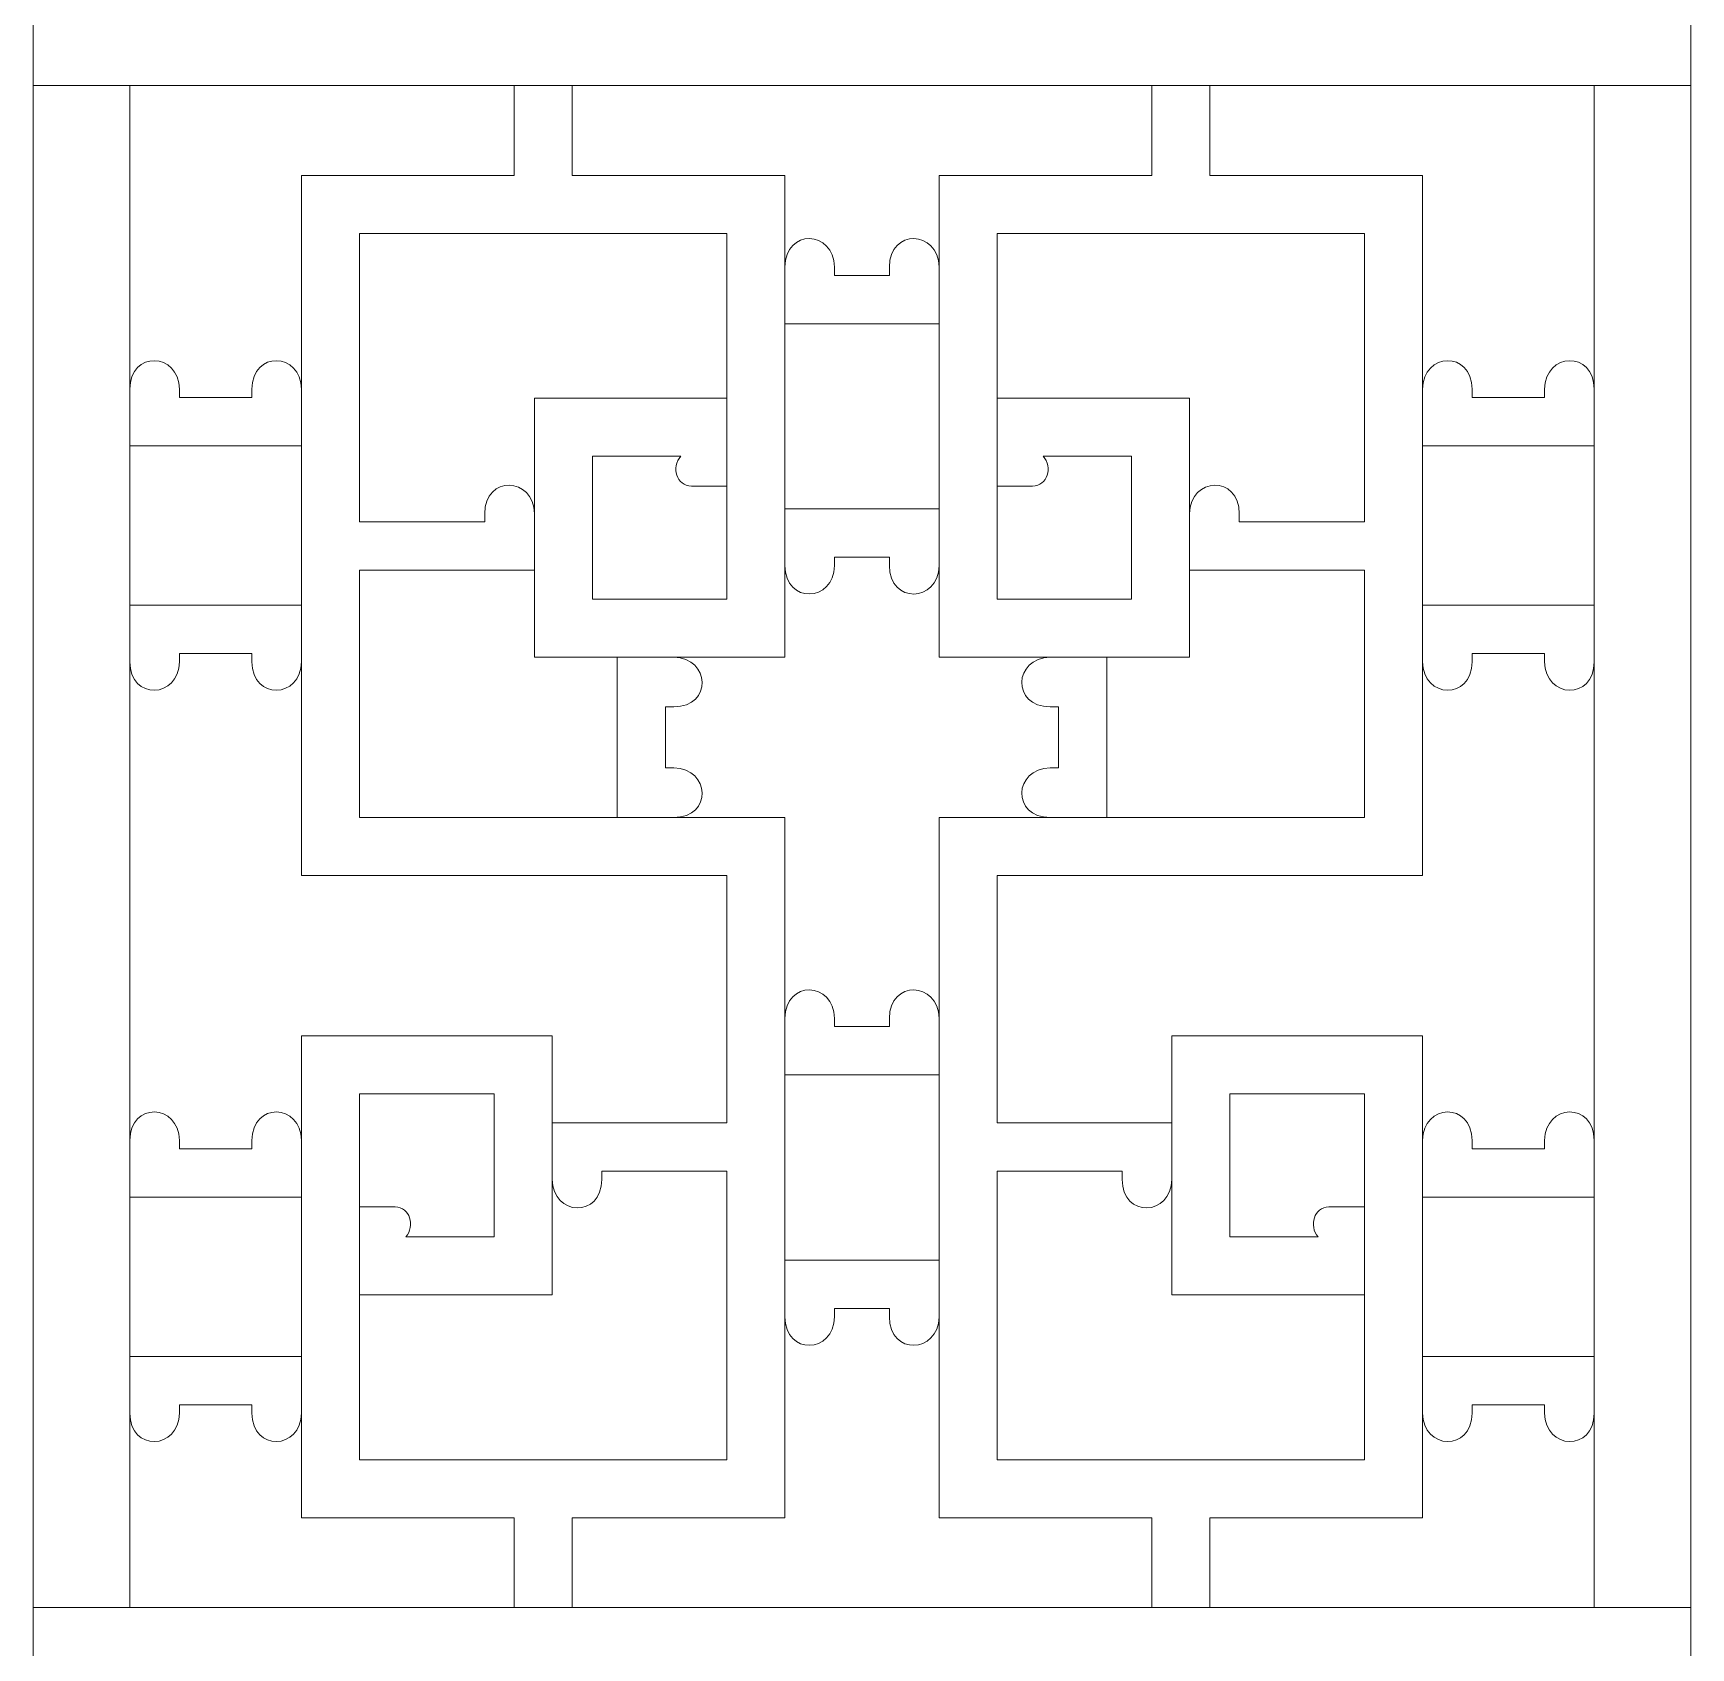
# Model space of a CAD drawing. Header units: centimetres. Extents: x 20.8 to 27.4, y -9.5 to 9.5.
# Drawn here: x 24.612 to 27.368, y -6.715 to -4.03 of the extents above; entities that cross this region are included whole.
import ezdxf

# ---------------------------------------------------------------- set-up
doc = ezdxf.new("R2010")
doc.units = ezdxf.units.CM
doc.header["$MEASUREMENT"] = 0
doc.layers.add('layer 1', color=7, linetype='Continuous')

msp = doc.modelspace()

# ---------------------------------------------------------------- linework, layer by layer
at = {"layer": 'layer 1', "color": 250, "lineweight": 9}
for points in [[(24.61222, -1.26532), (24.61222, -1.26532), (27.36783, -1.26532), (27.36783, -1.26532), (27.36783, -1.26532), (27.36783, -1.26532), (27.36783, -4.11733), (27.36783, -4.11733), (27.36783, -4.11733), (27.36783, -4.11733), (24.61222, -4.11733), (24.61222, -4.11733), (24.61222, -4.11733), (24.61222, -4.11733), (24.61222, -1.26532), (24.61222, -1.26532)], [(24.61222, -3.95665), (24.61222, -3.95665), (27.36783, -3.95665), (27.36783, -3.95665), (27.36783, -3.95665), (27.36783, -3.95665), (27.36783, -6.80866), (27.36783, -6.80866), (27.36783, -6.80866), (27.36783, -6.80866), (24.61222, -6.80866), (24.61222, -6.80866), (24.61222, -6.80866), (24.61222, -6.80866), (24.61222, -3.95665), (24.61222, -3.95665)], [(24.61222, -6.64799), (24.61222, -6.64799), (27.36783, -6.64799), (27.36783, -6.64799), (27.36783, -6.64799), (27.36783, -6.64799), (27.36783, -9.5), (27.36783, -9.5), (27.36783, -9.5), (27.36783, -9.5), (24.61222, -9.5), (24.61222, -9.5), (24.61222, -9.5), (24.61222, -9.5), (24.61222, -6.64799), (24.61222, -6.64799)]]:
    msp.add_open_spline(points, degree=3, knots=[0, 0, 0, 0, 0.2, 0.2, 0.2, 0.2, 0.4, 0.4, 0.4, 0.4, 0.6, 0.6, 0.6, 0.6, 1, 1, 1, 1], dxfattribs=at)
at = {"layer": 'layer 1', "color": 7, "lineweight": 9}
for points, knots in [([(24.77289, -4.62224), (24.77328, -4.55743), (24.85418, -4.56071), (24.85547, -4.62229), (24.85547, -4.62229), (24.85547, -4.63437), (24.85547, -4.63368), (24.85547, -4.63596), (24.85547, -4.63596), (24.85547, -4.63596), (24.97591, -4.63596), (24.97591, -4.63596), (24.97591, -4.63596), (24.97591, -4.62022), (24.97591, -4.63803), (24.97591, -4.62229), (24.97591, -4.62229), (24.97627, -4.55743), (25.05721, -4.56071), (25.0585, -4.62229), (25.0585, -4.62229), (25.0585, -4.62229), (25.0585, -4.26681), (25.0585, -4.26681), (25.0585, -4.26681), (25.0585, -4.26681), (25.412, -4.26681), (25.412, -4.26681), (25.412, -4.26681), (25.412, -4.26681), (25.412, -4.11733), (25.412, -4.11733), (25.412, -4.11733), (25.412, -4.11733), (24.77289, -4.11733), (24.77289, -4.11733), (24.77289, -4.11733), (24.77289, -4.11733), (24.77289, -4.62224), (24.77289, -4.62224)], [0, 0, 0, 0, 0.0909091, 0.0909091, 0.0909091, 0.0909091, 0.1818182, 0.1818182, 0.1818182, 0.1818182, 0.2727273, 0.2727273, 0.2727273, 0.2727273, 0.3636364, 0.3636364, 0.3636364, 0.3636364, 0.4545455, 0.4545455, 0.4545455, 0.4545455, 0.5454545, 0.5454545, 0.5454545, 0.5454545, 0.6363636, 0.6363636, 0.6363636, 0.6363636, 0.7272727, 0.7272727, 0.7272727, 0.7272727, 0.8181818, 0.8181818, 0.8181818, 0.8181818, 1, 1, 1, 1]), ([(25.50838, -4.11733), (25.50838, -4.11733), (25.50838, -4.26681), (25.50838, -4.26681), (25.50838, -4.26681), (25.50838, -4.26681), (25.86189, -4.26681), (25.86189, -4.26681), (25.86189, -4.26681), (25.86189, -4.26681), (25.86189, -4.41927), (25.86189, -4.41927), (25.86189, -4.41927), (25.86228, -4.35448), (25.94317, -4.35773), (25.94447, -4.41932), (25.94447, -4.41932), (25.94447, -4.4314), (25.94447, -4.4307), (25.94447, -4.43301), (25.94447, -4.43301), (25.94447, -4.43301), (26.03558, -4.43301), (26.03558, -4.43301), (26.03558, -4.43301), (26.03558, -4.41724), (26.03558, -4.43506), (26.03558, -4.41932), (26.03558, -4.41932), (26.03592, -4.35458), (26.11658, -4.35773), (26.11815, -4.419), (26.11815, -4.419), (26.11815, -4.419), (26.11815, -4.26681), (26.11815, -4.26681), (26.11815, -4.26681), (26.11815, -4.26681), (26.47164, -4.26681), (26.47164, -4.26681), (26.47164, -4.26681), (26.47164, -4.26681), (26.47164, -4.11733), (26.47164, -4.11733), (26.47164, -4.11733), (26.47164, -4.11733), (25.50838, -4.11733), (25.50838, -4.11733)], [0, 0, 0, 0, 0.0769231, 0.0769231, 0.0769231, 0.0769231, 0.1538462, 0.1538462, 0.1538462, 0.1538462, 0.2307692, 0.2307692, 0.2307692, 0.2307692, 0.3076923, 0.3076923, 0.3076923, 0.3076923, 0.3846154, 0.3846154, 0.3846154, 0.3846154, 0.4615385, 0.4615385, 0.4615385, 0.4615385, 0.5384615, 0.5384615, 0.5384615, 0.5384615, 0.6153846, 0.6153846, 0.6153846, 0.6153846, 0.6923077, 0.6923077, 0.6923077, 0.6923077, 0.7692308, 0.7692308, 0.7692308, 0.7692308, 0.8461538, 0.8461538, 0.8461538, 0.8461538, 1, 1, 1, 1]), ([(26.56803, -4.11733), (26.56803, -4.11733), (26.56803, -4.26681), (26.56803, -4.26681), (26.56803, -4.26681), (26.56803, -4.26681), (26.92155, -4.26681), (26.92155, -4.26681), (26.92155, -4.26681), (26.92155, -4.26681), (26.92155, -4.62229), (26.92155, -4.62229), (26.92155, -4.62229), (26.92281, -4.56071), (27.00377, -4.55743), (27.00411, -4.62229), (27.00411, -4.62229), (27.00411, -4.63803), (27.00411, -4.62022), (27.00411, -4.63596), (27.00411, -4.63596), (27.00411, -4.63596), (27.12456, -4.63596), (27.12456, -4.63596), (27.12456, -4.63596), (27.12456, -4.63368), (27.12456, -4.63437), (27.12456, -4.62229), (27.12456, -4.62229), (27.12585, -4.56071), (27.20675, -4.55743), (27.20713, -4.62224), (27.20713, -4.62224), (27.20713, -4.62224), (27.20713, -4.11733), (27.20713, -4.11733), (27.20713, -4.11733), (27.20713, -4.11733), (26.56803, -4.11733), (26.56803, -4.11733)], [0, 0, 0, 0, 0.0909091, 0.0909091, 0.0909091, 0.0909091, 0.1818182, 0.1818182, 0.1818182, 0.1818182, 0.2727273, 0.2727273, 0.2727273, 0.2727273, 0.3636364, 0.3636364, 0.3636364, 0.3636364, 0.4545455, 0.4545455, 0.4545455, 0.4545455, 0.5454545, 0.5454545, 0.5454545, 0.5454545, 0.6363636, 0.6363636, 0.6363636, 0.6363636, 0.7272727, 0.7272727, 0.7272727, 0.7272727, 0.8181818, 0.8181818, 0.8181818, 0.8181818, 1, 1, 1, 1]), ([(25.44545, -4.82928), (25.44545, -4.82928), (25.44545, -4.63738), (25.44545, -4.63738), (25.44545, -4.63738), (25.44545, -4.63738), (25.76548, -4.63738), (25.76548, -4.63738), (25.76548, -4.63738), (25.76548, -4.63738), (25.76548, -4.36322), (25.76548, -4.36322), (25.76548, -4.36322), (25.76548, -4.36322), (25.15491, -4.36322), (25.15491, -4.36322), (25.15491, -4.36322), (25.15491, -4.36322), (25.15491, -4.84299), (25.15491, -4.84299), (25.15491, -4.84299), (25.15491, -4.84299), (25.36286, -4.84299), (25.36286, -4.84299), (25.36286, -4.84299), (25.36286, -4.82723), (25.36286, -4.84507), (25.36286, -4.8293), (25.36286, -4.8293), (25.36322, -4.76447), (25.44414, -4.76773), (25.44545, -4.82928)], [0, 0, 0, 0, 0.1111111, 0.1111111, 0.1111111, 0.1111111, 0.2222222, 0.2222222, 0.2222222, 0.2222222, 0.3333333, 0.3333333, 0.3333333, 0.3333333, 0.4444444, 0.4444444, 0.4444444, 0.4444444, 0.5555556, 0.5555556, 0.5555556, 0.5555556, 0.6666667, 0.6666667, 0.6666667, 0.6666667, 0.7777778, 0.7777778, 0.7777778, 0.7777778, 1, 1, 1, 1]), ([(26.53459, -4.82928), (26.53459, -4.82928), (26.53459, -4.73378), (26.53459, -4.73378), (26.53459, -4.73378), (26.53459, -4.73378), (26.53459, -4.63738), (26.53459, -4.63738), (26.53459, -4.63738), (26.53459, -4.63738), (26.21456, -4.63738), (26.21456, -4.63738), (26.21456, -4.63738), (26.21456, -4.63738), (26.21456, -4.36322), (26.21456, -4.36322), (26.21456, -4.36322), (26.21456, -4.36322), (26.82513, -4.36322), (26.82513, -4.36322), (26.82513, -4.36322), (26.82513, -4.36322), (26.82513, -4.84299), (26.82513, -4.84299), (26.82513, -4.84299), (26.82513, -4.84299), (26.61716, -4.84299), (26.61716, -4.84299), (26.61716, -4.84299), (26.61716, -4.82723), (26.61716, -4.84507), (26.61716, -4.8293), (26.61716, -4.8293), (26.61683, -4.76447), (26.53589, -4.76773), (26.53459, -4.82928)], [0, 0, 0, 0, 0.1, 0.1, 0.1, 0.1, 0.2, 0.2, 0.2, 0.2, 0.3, 0.3, 0.3, 0.3, 0.4, 0.4, 0.4, 0.4, 0.5, 0.5, 0.5, 0.5, 0.6, 0.6, 0.6, 0.6, 0.7, 0.7, 0.7, 0.7, 0.8, 0.8, 0.8, 0.8, 1, 1, 1, 1]), ([(25.86189, -4.51333), (25.86189, -4.51333), (25.86189, -4.41927), (25.86189, -4.41927), (25.86189, -4.41927), (25.86189, -4.41927), (25.86189, -4.51333), (25.86189, -4.51333)], [0, 0, 0, 0, 0.3333333, 0.3333333, 0.3333333, 0.3333333, 1, 1, 1, 1]), ([(26.11815, -4.51333), (26.11815, -4.51333), (26.11815, -4.419), (26.11815, -4.419), (26.11815, -4.419), (26.11815, -4.419), (26.11815, -4.51333), (26.11815, -4.51333)], [0, 0, 0, 0, 0.3333333, 0.3333333, 0.3333333, 0.3333333, 1, 1, 1, 1]), ([(26.11815, -4.51333), (26.11815, -4.51333), (25.86189, -4.51333), (25.86189, -4.51333), (25.86189, -4.51333), (25.86189, -4.51333), (25.86189, -4.82135), (25.86189, -4.82135), (25.86189, -4.82135), (25.86189, -4.82135), (26.11815, -4.82135), (26.11815, -4.82135), (26.11815, -4.82135), (26.11815, -4.82135), (26.11815, -4.51333), (26.11815, -4.51333)], [0, 0, 0, 0, 0.2, 0.2, 0.2, 0.2, 0.4, 0.4, 0.4, 0.4, 0.6, 0.6, 0.6, 0.6, 1, 1, 1, 1]), ([(24.77289, -4.71631), (24.77289, -4.71631), (24.77289, -4.62224), (24.77289, -4.62224), (24.77289, -4.62224), (24.77289, -4.62224), (24.77289, -4.71631), (24.77289, -4.71631)], [0, 0, 0, 0, 0.3333333, 0.3333333, 0.3333333, 0.3333333, 1, 1, 1, 1]), ([(25.0585, -4.71631), (25.0585, -4.71631), (25.0585, -4.62229), (25.0585, -4.62229), (25.0585, -4.62229), (25.0585, -4.62229), (25.0585, -4.71631), (25.0585, -4.71631)], [0, 0, 0, 0, 0.3333333, 0.3333333, 0.3333333, 0.3333333, 1, 1, 1, 1]), ([(26.92155, -4.71631), (26.92155, -4.71631), (26.92155, -4.62229), (26.92155, -4.62229), (26.92155, -4.62229), (26.92155, -4.62229), (26.92155, -4.71631), (26.92155, -4.71631)], [0, 0, 0, 0, 0.3333333, 0.3333333, 0.3333333, 0.3333333, 1, 1, 1, 1]), ([(27.20713, -4.71631), (27.20713, -4.71631), (27.20713, -4.62224), (27.20713, -4.62224), (27.20713, -4.62224), (27.20713, -4.62224), (27.20713, -4.71631), (27.20713, -4.71631)], [0, 0, 0, 0, 0.3333333, 0.3333333, 0.3333333, 0.3333333, 1, 1, 1, 1]), ([(25.76548, -4.78336), (25.76548, -4.78336), (25.76548, -4.63738), (25.76548, -4.63738), (25.76548, -4.63738), (25.76548, -4.63738), (25.76548, -4.78336), (25.76548, -4.78336)], [0, 0, 0, 0, 0.3333333, 0.3333333, 0.3333333, 0.3333333, 1, 1, 1, 1]), ([(26.21456, -4.78336), (26.21456, -4.78336), (26.21456, -4.63738), (26.21456, -4.63738), (26.21456, -4.63738), (26.21456, -4.63738), (26.21456, -4.78336), (26.21456, -4.78336)], [0, 0, 0, 0, 0.3333333, 0.3333333, 0.3333333, 0.3333333, 1, 1, 1, 1]), ([(24.77289, -4.98137), (24.77289, -4.98137), (25.0585, -4.98137), (25.0585, -4.98137), (25.0585, -4.98137), (25.0585, -4.98137), (25.0585, -4.71631), (25.0585, -4.71631), (25.0585, -4.71631), (25.0585, -4.71631), (24.77289, -4.71631), (24.77289, -4.71631), (24.77289, -4.71631), (24.77289, -4.71631), (24.77289, -4.98137), (24.77289, -4.98137)], [0, 0, 0, 0, 0.2, 0.2, 0.2, 0.2, 0.4, 0.4, 0.4, 0.4, 0.6, 0.6, 0.6, 0.6, 1, 1, 1, 1]), ([(25.68882, -4.73378), (25.67246, -4.75179), (25.68202, -4.78355), (25.70636, -4.78336), (25.70636, -4.78336), (25.72606, -4.78336), (25.74576, -4.78336), (25.76548, -4.78336), (25.76548, -4.78336), (25.76548, -4.78336), (25.76548, -4.97147), (25.76548, -4.97147), (25.76548, -4.97147), (25.76548, -4.97147), (25.54184, -4.97147), (25.54184, -4.97147), (25.54184, -4.97147), (25.54184, -4.97147), (25.54184, -4.73378), (25.54184, -4.73378), (25.54184, -4.73378), (25.54184, -4.73378), (25.68882, -4.73378), (25.68882, -4.73378)], [0, 0, 0, 0, 0.1428571, 0.1428571, 0.1428571, 0.1428571, 0.2857143, 0.2857143, 0.2857143, 0.2857143, 0.4285714, 0.4285714, 0.4285714, 0.4285714, 0.5714286, 0.5714286, 0.5714286, 0.5714286, 0.7142857, 0.7142857, 0.7142857, 0.7142857, 1, 1, 1, 1]), ([(26.2912, -4.73378), (26.30756, -4.75179), (26.29802, -4.78355), (26.27368, -4.78336), (26.27368, -4.78336), (26.25396, -4.78336), (26.23426, -4.78336), (26.21456, -4.78336), (26.21456, -4.78336), (26.21456, -4.78336), (26.21456, -4.97147), (26.21456, -4.97147), (26.21456, -4.97147), (26.21456, -4.97147), (26.43818, -4.97147), (26.43818, -4.97147), (26.43818, -4.97147), (26.43818, -4.97147), (26.43818, -4.73378), (26.43818, -4.73378), (26.43818, -4.73378), (26.43818, -4.73378), (26.2912, -4.73378), (26.2912, -4.73378)], [0, 0, 0, 0, 0.1428571, 0.1428571, 0.1428571, 0.1428571, 0.2857143, 0.2857143, 0.2857143, 0.2857143, 0.4285714, 0.4285714, 0.4285714, 0.4285714, 0.5714286, 0.5714286, 0.5714286, 0.5714286, 0.7142857, 0.7142857, 0.7142857, 0.7142857, 1, 1, 1, 1]), ([(27.20713, -4.71631), (27.20713, -4.71631), (26.92155, -4.71631), (26.92155, -4.71631), (26.92155, -4.71631), (26.92155, -4.71631), (26.92155, -4.98137), (26.92155, -4.98137), (26.92155, -4.98137), (26.92155, -4.98137), (27.20713, -4.98137), (27.20713, -4.98137), (27.20713, -4.98137), (27.20713, -4.98137), (27.20713, -4.71631), (27.20713, -4.71631)], [0, 0, 0, 0, 0.2, 0.2, 0.2, 0.2, 0.4, 0.4, 0.4, 0.4, 0.6, 0.6, 0.6, 0.6, 1, 1, 1, 1]), ([(25.86189, -4.9154), (25.86189, -4.9154), (25.86189, -4.82135), (25.86189, -4.82135), (25.86189, -4.82135), (25.86189, -4.82135), (25.86189, -4.9154), (25.86189, -4.9154)], [0, 0, 0, 0, 0.3333333, 0.3333333, 0.3333333, 0.3333333, 1, 1, 1, 1]), ([(26.11815, -4.91571), (26.11815, -4.91571), (26.11815, -4.82135), (26.11815, -4.82135), (26.11815, -4.82135), (26.11815, -4.82135), (26.11815, -4.91571), (26.11815, -4.91571)], [0, 0, 0, 0, 0.3333333, 0.3333333, 0.3333333, 0.3333333, 1, 1, 1, 1]), ([(25.44545, -4.92335), (25.44545, -4.92335), (25.44545, -4.82928), (25.44545, -4.82928), (25.44545, -4.82928), (25.44545, -4.82928), (25.44545, -4.92335), (25.44545, -4.92335)], [0, 0, 0, 0, 0.3333333, 0.3333333, 0.3333333, 0.3333333, 1, 1, 1, 1]), ([(26.53459, -4.92335), (26.53459, -4.92335), (26.53459, -4.82928), (26.53459, -4.82928), (26.53459, -4.82928), (26.53459, -4.82928), (26.53459, -4.92335), (26.53459, -4.92335)], [0, 0, 0, 0, 0.3333333, 0.3333333, 0.3333333, 0.3333333, 1, 1, 1, 1]), ([(26.30305, -5.33446), (26.23821, -5.33409), (26.24148, -5.25313), (26.30305, -5.25184), (26.30305, -5.25184), (26.31513, -5.25184), (26.31446, -5.25184), (26.31674, -5.25184), (26.31674, -5.25184), (26.31674, -5.25184), (26.31674, -5.15044), (26.31674, -5.15044), (26.31674, -5.15044), (26.30098, -5.15044), (26.31882, -5.15044), (26.30305, -5.15044), (26.30305, -5.15044), (26.23821, -5.1501), (26.24148, -5.06916), (26.30305, -5.06787), (26.30305, -5.06787), (26.30305, -5.06787), (26.11815, -5.06787), (26.11815, -5.06787), (26.11815, -5.06787), (26.11815, -5.06787), (26.11815, -4.91571), (26.11815, -4.91571), (26.11815, -4.91571), (26.11658, -4.97697), (26.03592, -4.98009), (26.03558, -4.91537), (26.03558, -4.91537), (26.03558, -4.89962), (26.03558, -4.91744), (26.03558, -4.90169), (26.03558, -4.90169), (26.03558, -4.90169), (25.94447, -4.90169), (25.94447, -4.90169), (25.94447, -4.90169), (25.94447, -4.90398), (25.94447, -4.90329), (25.94447, -4.91537), (25.94447, -4.91537), (25.94317, -4.97694), (25.86228, -4.98021), (25.86189, -4.9154), (25.86189, -4.9154), (25.86189, -4.9154), (25.86189, -5.06787), (25.86189, -5.06787), (25.86189, -5.06787), (25.86189, -5.06787), (25.67697, -5.06787), (25.67697, -5.06787), (25.67697, -5.06787), (25.73854, -5.06916), (25.74181, -5.1501), (25.67697, -5.15044), (25.67697, -5.15044), (25.66121, -5.15044), (25.67904, -5.15044), (25.66328, -5.15044), (25.66328, -5.15044), (25.66328, -5.15044), (25.66328, -5.25184), (25.66328, -5.25184), (25.66328, -5.25184), (25.66556, -5.25184), (25.66489, -5.25184), (25.67697, -5.25184), (25.67697, -5.25184), (25.73854, -5.25313), (25.74181, -5.33409), (25.67697, -5.33446), (25.67697, -5.33446), (25.67697, -5.33446), (25.76548, -5.33446), (25.76548, -5.33446), (25.76548, -5.33446), (25.76548, -5.33446), (25.86189, -5.33446), (25.86189, -5.33446), (25.86189, -5.33446), (25.86189, -5.33446), (25.86189, -5.66841), (25.86189, -5.66841), (25.86189, -5.66841), (25.86228, -5.6036), (25.94317, -5.60688), (25.94447, -5.66846), (25.94447, -5.66846), (25.94447, -5.68052), (25.94447, -5.67984), (25.94447, -5.68213), (25.94447, -5.68213), (25.94447, -5.68213), (26.03558, -5.68213), (26.03558, -5.68213), (26.03558, -5.68213), (26.03558, -5.66639), (26.03558, -5.6842), (26.03558, -5.66846), (26.03558, -5.66846), (26.03592, -5.60373), (26.11656, -5.60686), (26.11815, -5.6681), (26.11815, -5.6681), (26.11815, -5.6681), (26.11815, -5.33446), (26.11815, -5.33446), (26.11815, -5.33446), (26.17977, -5.33446), (26.24143, -5.33446), (26.30305, -5.33446)], [0, 0, 0, 0, 0.0333333, 0.0333333, 0.0333333, 0.0333333, 0.0666667, 0.0666667, 0.0666667, 0.0666667, 0.1, 0.1, 0.1, 0.1, 0.1333333, 0.1333333, 0.1333333, 0.1333333, 0.1666667, 0.1666667, 0.1666667, 0.1666667, 0.2, 0.2, 0.2, 0.2, 0.2333333, 0.2333333, 0.2333333, 0.2333333, 0.2666667, 0.2666667, 0.2666667, 0.2666667, 0.3, 0.3, 0.3, 0.3, 0.3333333, 0.3333333, 0.3333333, 0.3333333, 0.3666667, 0.3666667, 0.3666667, 0.3666667, 0.4, 0.4, 0.4, 0.4, 0.4333333, 0.4333333, 0.4333333, 0.4333333, 0.4666667, 0.4666667, 0.4666667, 0.4666667, 0.5, 0.5, 0.5, 0.5, 0.5333333, 0.5333333, 0.5333333, 0.5333333, 0.5666667, 0.5666667, 0.5666667, 0.5666667, 0.6, 0.6, 0.6, 0.6, 0.6333333, 0.6333333, 0.6333333, 0.6333333, 0.6666667, 0.6666667, 0.6666667, 0.6666667, 0.7, 0.7, 0.7, 0.7, 0.7333333, 0.7333333, 0.7333333, 0.7333333, 0.7666667, 0.7666667, 0.7666667, 0.7666667, 0.8, 0.8, 0.8, 0.8, 0.8333333, 0.8333333, 0.8333333, 0.8333333, 0.8666667, 0.8666667, 0.8666667, 0.8666667, 0.9, 0.9, 0.9, 0.9, 0.9333333, 0.9333333, 0.9333333, 0.9333333, 1, 1, 1, 1]), ([(25.58295, -5.33446), (25.58295, -5.33446), (25.58295, -5.06787), (25.58295, -5.06787), (25.58295, -5.06787), (25.58295, -5.06787), (25.44545, -5.06787), (25.44545, -5.06787), (25.44545, -5.06787), (25.44545, -5.06787), (25.44545, -4.92335), (25.44545, -4.92335), (25.44545, -4.92335), (25.44545, -4.92335), (25.15491, -4.92335), (25.15491, -4.92335), (25.15491, -4.92335), (25.15491, -4.92335), (25.15491, -5.33446), (25.15491, -5.33446), (25.15491, -5.33446), (25.15491, -5.33446), (25.58295, -5.33446), (25.58295, -5.33446)], [0, 0, 0, 0, 0.1428571, 0.1428571, 0.1428571, 0.1428571, 0.2857143, 0.2857143, 0.2857143, 0.2857143, 0.4285714, 0.4285714, 0.4285714, 0.4285714, 0.5714286, 0.5714286, 0.5714286, 0.5714286, 0.7142857, 0.7142857, 0.7142857, 0.7142857, 1, 1, 1, 1]), ([(26.39709, -5.33446), (26.53976, -5.33446), (26.68244, -5.33446), (26.82513, -5.33446), (26.82513, -5.33446), (26.82513, -5.33446), (26.82513, -4.92335), (26.82513, -4.92335), (26.82513, -4.92335), (26.82513, -4.92335), (26.53459, -4.92335), (26.53459, -4.92335), (26.53459, -4.92335), (26.53459, -4.92335), (26.53459, -4.97147), (26.53459, -4.97147), (26.53459, -4.97147), (26.53459, -4.97147), (26.53459, -5.06787), (26.53459, -5.06787), (26.53459, -5.06787), (26.53459, -5.06787), (26.39709, -5.06787), (26.39709, -5.06787), (26.39709, -5.06787), (26.39709, -5.06787), (26.39709, -5.33446), (26.39709, -5.33446)], [0, 0, 0, 0, 0.125, 0.125, 0.125, 0.125, 0.25, 0.25, 0.25, 0.25, 0.375, 0.375, 0.375, 0.375, 0.5, 0.5, 0.5, 0.5, 0.625, 0.625, 0.625, 0.625, 0.75, 0.75, 0.75, 0.75, 1, 1, 1, 1]), ([(24.77289, -5.07542), (24.77289, -5.07542), (24.77289, -4.98137), (24.77289, -4.98137), (24.77289, -4.98137), (24.77289, -4.98137), (24.77289, -5.07542), (24.77289, -5.07542)], [0, 0, 0, 0, 0.3333333, 0.3333333, 0.3333333, 0.3333333, 1, 1, 1, 1]), ([(25.0585, -5.07539), (25.0585, -5.07539), (25.0585, -4.98137), (25.0585, -4.98137), (25.0585, -4.98137), (25.0585, -4.98137), (25.0585, -5.07539), (25.0585, -5.07539)], [0, 0, 0, 0, 0.3333333, 0.3333333, 0.3333333, 0.3333333, 1, 1, 1, 1]), ([(26.92155, -4.98137), (26.92155, -4.98137), (26.92155, -5.07539), (26.92155, -5.07539), (26.92155, -5.07539), (26.92155, -5.07539), (26.92155, -4.98137), (26.92155, -4.98137)], [0, 0, 0, 0, 0.3333333, 0.3333333, 0.3333333, 0.3333333, 1, 1, 1, 1]), ([(27.20713, -4.98137), (27.20713, -4.98137), (27.20713, -5.07542), (27.20713, -5.07542), (27.20713, -5.07542), (27.20713, -5.07542), (27.20713, -4.98137), (27.20713, -4.98137)], [0, 0, 0, 0, 0.3333333, 0.3333333, 0.3333333, 0.3333333, 1, 1, 1, 1]), ([(24.77289, -5.87139), (24.77328, -5.80657), (24.85418, -5.80985), (24.85547, -5.87141), (24.85547, -5.87141), (24.85547, -5.88349), (24.85547, -5.88282), (24.85547, -5.8851), (24.85547, -5.8851), (24.85547, -5.8851), (24.97591, -5.8851), (24.97591, -5.8851), (24.97591, -5.8851), (24.97591, -5.86936), (24.97591, -5.88718), (24.97591, -5.87141), (24.97591, -5.87141), (24.97627, -5.80657), (25.05721, -5.80985), (25.0585, -5.87141), (25.0585, -5.87141), (25.0585, -5.87141), (25.0585, -5.69745), (25.0585, -5.69745), (25.0585, -5.69745), (25.19732, -5.69745), (25.33613, -5.69745), (25.47495, -5.69745), (25.47495, -5.69745), (25.47495, -5.69745), (25.47495, -5.84198), (25.47495, -5.84198), (25.47495, -5.84198), (25.47495, -5.84198), (25.76548, -5.84198), (25.76548, -5.84198), (25.76548, -5.84198), (25.76548, -5.84198), (25.76548, -5.43087), (25.76548, -5.43087), (25.76548, -5.43087), (25.76548, -5.43087), (25.0585, -5.43087), (25.0585, -5.43087), (25.0585, -5.43087), (25.0585, -5.43087), (25.0585, -5.07539), (25.0585, -5.07539), (25.0585, -5.07539), (25.05721, -5.13698), (24.97627, -5.14024), (24.97591, -5.07539), (24.97591, -5.07539), (24.97591, -5.05964), (24.97591, -5.07746), (24.97591, -5.06171), (24.97591, -5.06171), (24.97591, -5.06171), (24.85547, -5.06171), (24.85547, -5.06171), (24.85547, -5.06171), (24.85547, -5.064), (24.85547, -5.06332), (24.85547, -5.07539), (24.85547, -5.07539), (24.85418, -5.13696), (24.77328, -5.14024), (24.77289, -5.07542), (24.77289, -5.07542), (24.77289, -5.07542), (24.77289, -5.87139), (24.77289, -5.87139)], [0, 0, 0, 0, 0.0526316, 0.0526316, 0.0526316, 0.0526316, 0.1052632, 0.1052632, 0.1052632, 0.1052632, 0.1578947, 0.1578947, 0.1578947, 0.1578947, 0.2105263, 0.2105263, 0.2105263, 0.2105263, 0.2631579, 0.2631579, 0.2631579, 0.2631579, 0.3157895, 0.3157895, 0.3157895, 0.3157895, 0.3684211, 0.3684211, 0.3684211, 0.3684211, 0.4210526, 0.4210526, 0.4210526, 0.4210526, 0.4736842, 0.4736842, 0.4736842, 0.4736842, 0.5263158, 0.5263158, 0.5263158, 0.5263158, 0.5789474, 0.5789474, 0.5789474, 0.5789474, 0.6315789, 0.6315789, 0.6315789, 0.6315789, 0.6842105, 0.6842105, 0.6842105, 0.6842105, 0.7368421, 0.7368421, 0.7368421, 0.7368421, 0.7894737, 0.7894737, 0.7894737, 0.7894737, 0.8421053, 0.8421053, 0.8421053, 0.8421053, 0.8947368, 0.8947368, 0.8947368, 0.8947368, 1, 1, 1, 1]), ([(25.67697, -5.06787), (25.67697, -5.06787), (25.58295, -5.06787), (25.58295, -5.06787), (25.58295, -5.06787), (25.58295, -5.06787), (25.67697, -5.06787), (25.67697, -5.06787)], [0, 0, 0, 0, 0.3333333, 0.3333333, 0.3333333, 0.3333333, 1, 1, 1, 1]), ([(27.20713, -5.07542), (27.20675, -5.14024), (27.12585, -5.13696), (27.12456, -5.07539), (27.12456, -5.07539), (27.12456, -5.06332), (27.12456, -5.064), (27.12456, -5.06171), (27.12456, -5.06171), (27.12456, -5.06171), (27.00411, -5.06171), (27.00411, -5.06171), (27.00411, -5.06171), (27.00411, -5.07746), (27.00411, -5.05964), (27.00411, -5.07539), (27.00411, -5.07539), (27.00377, -5.14024), (26.92281, -5.13698), (26.92155, -5.07539), (26.92155, -5.07539), (26.92155, -5.07539), (26.92155, -5.43087), (26.92155, -5.43087), (26.92155, -5.43087), (26.92155, -5.43087), (26.21456, -5.43087), (26.21456, -5.43087), (26.21456, -5.43087), (26.21456, -5.43087), (26.21456, -5.84198), (26.21456, -5.84198), (26.21456, -5.84198), (26.21456, -5.84198), (26.5051, -5.84198), (26.5051, -5.84198), (26.5051, -5.84198), (26.5051, -5.84198), (26.5051, -5.69745), (26.5051, -5.69745), (26.5051, -5.69745), (26.64389, -5.69745), (26.78271, -5.69745), (26.92155, -5.69745), (26.92155, -5.69745), (26.92155, -5.69745), (26.92155, -5.87141), (26.92155, -5.87141), (26.92155, -5.87141), (26.92281, -5.80985), (27.00377, -5.80657), (27.00411, -5.87141), (27.00411, -5.87141), (27.00411, -5.88718), (27.00411, -5.86936), (27.00411, -5.8851), (27.00411, -5.8851), (27.00411, -5.8851), (27.12456, -5.8851), (27.12456, -5.8851), (27.12456, -5.8851), (27.12456, -5.88282), (27.12456, -5.88349), (27.12456, -5.87141), (27.12456, -5.87141), (27.12585, -5.80985), (27.20675, -5.80657), (27.20713, -5.87139), (27.20713, -5.87139), (27.20713, -5.87139), (27.20713, -5.07542), (27.20713, -5.07542)], [0, 0, 0, 0, 0.0526316, 0.0526316, 0.0526316, 0.0526316, 0.1052632, 0.1052632, 0.1052632, 0.1052632, 0.1578947, 0.1578947, 0.1578947, 0.1578947, 0.2105263, 0.2105263, 0.2105263, 0.2105263, 0.2631579, 0.2631579, 0.2631579, 0.2631579, 0.3157895, 0.3157895, 0.3157895, 0.3157895, 0.3684211, 0.3684211, 0.3684211, 0.3684211, 0.4210526, 0.4210526, 0.4210526, 0.4210526, 0.4736842, 0.4736842, 0.4736842, 0.4736842, 0.5263158, 0.5263158, 0.5263158, 0.5263158, 0.5789474, 0.5789474, 0.5789474, 0.5789474, 0.6315789, 0.6315789, 0.6315789, 0.6315789, 0.6842105, 0.6842105, 0.6842105, 0.6842105, 0.7368421, 0.7368421, 0.7368421, 0.7368421, 0.7894737, 0.7894737, 0.7894737, 0.7894737, 0.8421053, 0.8421053, 0.8421053, 0.8421053, 0.8947368, 0.8947368, 0.8947368, 0.8947368, 1, 1, 1, 1]), ([(26.39709, -5.06787), (26.39709, -5.06787), (26.30305, -5.06787), (26.30305, -5.06787), (26.30305, -5.06787), (26.30305, -5.06787), (26.39709, -5.06787), (26.39709, -5.06787)], [0, 0, 0, 0, 0.3333333, 0.3333333, 0.3333333, 0.3333333, 1, 1, 1, 1]), ([(25.67697, -5.33446), (25.67697, -5.33446), (25.58295, -5.33446), (25.58295, -5.33446), (25.58295, -5.33446), (25.58295, -5.33446), (25.67697, -5.33446), (25.67697, -5.33446)], [0, 0, 0, 0, 0.3333333, 0.3333333, 0.3333333, 0.3333333, 1, 1, 1, 1]), ([(26.39709, -5.33446), (26.39709, -5.33446), (26.30305, -5.33446), (26.30305, -5.33446), (26.30305, -5.33446), (26.30305, -5.33446), (26.39709, -5.33446), (26.39709, -5.33446)], [0, 0, 0, 0, 0.3333333, 0.3333333, 0.3333333, 0.3333333, 1, 1, 1, 1]), ([(25.86189, -5.76248), (25.86189, -5.76248), (25.86189, -5.66841), (25.86189, -5.66841), (25.86189, -5.66841), (25.86189, -5.66841), (25.86189, -5.76248), (25.86189, -5.76248)], [0, 0, 0, 0, 0.3333333, 0.3333333, 0.3333333, 0.3333333, 1, 1, 1, 1]), ([(26.11815, -5.76248), (26.11815, -5.76248), (26.11815, -5.6681), (26.11815, -5.6681), (26.11815, -5.6681), (26.11815, -5.6681), (26.11815, -5.76248), (26.11815, -5.76248)], [0, 0, 0, 0, 0.3333333, 0.3333333, 0.3333333, 0.3333333, 1, 1, 1, 1]), ([(26.11815, -5.76248), (26.11815, -5.76248), (25.86189, -5.76248), (25.86189, -5.76248), (25.86189, -5.76248), (25.86189, -5.76248), (25.86189, -6.07049), (25.86189, -6.07049), (25.86189, -6.07049), (25.86189, -6.07049), (26.11815, -6.07049), (26.11815, -6.07049), (26.11815, -6.07049), (26.11815, -6.07049), (26.11815, -5.76248), (26.11815, -5.76248)], [0, 0, 0, 0, 0.2, 0.2, 0.2, 0.2, 0.4, 0.4, 0.4, 0.4, 0.6, 0.6, 0.6, 0.6, 1, 1, 1, 1]), ([(25.23155, -6.03153), (25.24792, -6.01352), (25.23837, -5.98176), (25.21401, -5.98195), (25.21401, -5.98195), (25.19431, -5.98195), (25.17461, -5.98195), (25.15491, -5.98195), (25.15491, -5.98195), (25.15491, -5.98195), (25.15491, -5.79386), (25.15491, -5.79386), (25.15491, -5.79386), (25.15491, -5.79386), (25.37854, -5.79386), (25.37854, -5.79386), (25.37854, -5.79386), (25.37854, -5.79386), (25.37854, -6.03153), (25.37854, -6.03153), (25.37854, -6.03153), (25.37854, -6.03153), (25.23155, -6.03153), (25.23155, -6.03153)], [0, 0, 0, 0, 0.1428571, 0.1428571, 0.1428571, 0.1428571, 0.2857143, 0.2857143, 0.2857143, 0.2857143, 0.4285714, 0.4285714, 0.4285714, 0.4285714, 0.5714286, 0.5714286, 0.5714286, 0.5714286, 0.7142857, 0.7142857, 0.7142857, 0.7142857, 1, 1, 1, 1]), ([(26.74849, -6.03153), (26.73211, -6.01352), (26.74167, -5.98176), (26.76601, -5.98195), (26.76601, -5.98195), (26.78571, -5.98195), (26.80541, -5.98195), (26.82513, -5.98195), (26.82513, -5.98195), (26.82513, -5.98195), (26.82513, -5.79386), (26.82513, -5.79386), (26.82513, -5.79386), (26.82513, -5.79386), (26.60149, -5.79386), (26.60149, -5.79386), (26.60149, -5.79386), (26.60149, -5.79386), (26.60149, -6.03153), (26.60149, -6.03153), (26.60149, -6.03153), (26.60149, -6.03153), (26.74849, -6.03153), (26.74849, -6.03153)], [0, 0, 0, 0, 0.1428571, 0.1428571, 0.1428571, 0.1428571, 0.2857143, 0.2857143, 0.2857143, 0.2857143, 0.4285714, 0.4285714, 0.4285714, 0.4285714, 0.5714286, 0.5714286, 0.5714286, 0.5714286, 0.7142857, 0.7142857, 0.7142857, 0.7142857, 1, 1, 1, 1]), ([(25.47495, -5.84198), (25.47495, -5.84198), (25.47495, -5.93601), (25.47495, -5.93601), (25.47495, -5.93601), (25.47495, -5.93601), (25.47495, -5.84198), (25.47495, -5.84198)], [0, 0, 0, 0, 0.3333333, 0.3333333, 0.3333333, 0.3333333, 1, 1, 1, 1]), ([(26.5051, -5.84198), (26.5051, -5.84198), (26.5051, -5.93601), (26.5051, -5.93601), (26.5051, -5.93601), (26.5051, -5.93601), (26.5051, -5.84198), (26.5051, -5.84198)], [0, 0, 0, 0, 0.3333333, 0.3333333, 0.3333333, 0.3333333, 1, 1, 1, 1]), ([(24.77289, -5.96545), (24.77289, -5.96545), (24.77289, -5.87139), (24.77289, -5.87139), (24.77289, -5.87139), (24.77289, -5.87139), (24.77289, -5.96545), (24.77289, -5.96545)], [0, 0, 0, 0, 0.3333333, 0.3333333, 0.3333333, 0.3333333, 1, 1, 1, 1]), ([(25.0585, -5.96545), (25.0585, -5.96545), (25.0585, -5.87141), (25.0585, -5.87141), (25.0585, -5.87141), (25.0585, -5.87141), (25.0585, -5.96545), (25.0585, -5.96545)], [0, 0, 0, 0, 0.3333333, 0.3333333, 0.3333333, 0.3333333, 1, 1, 1, 1]), ([(26.92155, -5.96545), (26.92155, -5.96545), (26.92155, -5.87141), (26.92155, -5.87141), (26.92155, -5.87141), (26.92155, -5.87141), (26.92155, -5.96545), (26.92155, -5.96545)], [0, 0, 0, 0, 0.3333333, 0.3333333, 0.3333333, 0.3333333, 1, 1, 1, 1]), ([(27.20713, -5.96545), (27.20713, -5.96545), (27.20713, -5.87139), (27.20713, -5.87139), (27.20713, -5.87139), (27.20713, -5.87139), (27.20713, -5.96545), (27.20713, -5.96545)], [0, 0, 0, 0, 0.3333333, 0.3333333, 0.3333333, 0.3333333, 1, 1, 1, 1]), ([(25.47495, -5.93601), (25.47495, -5.93601), (25.47495, -6.12794), (25.47495, -6.12794), (25.47495, -6.12794), (25.47495, -6.12794), (25.15491, -6.12794), (25.15491, -6.12794), (25.15491, -6.12794), (25.15491, -6.12794), (25.15491, -6.4021), (25.15491, -6.4021), (25.15491, -6.4021), (25.15491, -6.4021), (25.76548, -6.4021), (25.76548, -6.4021), (25.76548, -6.4021), (25.76548, -6.4021), (25.76548, -5.92232), (25.76548, -5.92232), (25.76548, -5.92232), (25.76548, -5.92232), (25.55751, -5.92232), (25.55751, -5.92232), (25.55751, -5.92232), (25.55751, -5.93809), (25.55751, -5.92025), (25.55751, -5.93601), (25.55751, -5.93601), (25.55717, -6.00085), (25.47626, -5.99759), (25.47495, -5.93601)], [0, 0, 0, 0, 0.1111111, 0.1111111, 0.1111111, 0.1111111, 0.2222222, 0.2222222, 0.2222222, 0.2222222, 0.3333333, 0.3333333, 0.3333333, 0.3333333, 0.4444444, 0.4444444, 0.4444444, 0.4444444, 0.5555556, 0.5555556, 0.5555556, 0.5555556, 0.6666667, 0.6666667, 0.6666667, 0.6666667, 0.7777778, 0.7777778, 0.7777778, 0.7777778, 1, 1, 1, 1]), ([(26.21456, -5.92232), (26.21456, -5.92232), (26.42251, -5.92232), (26.42251, -5.92232), (26.42251, -5.92232), (26.42251, -5.93809), (26.42251, -5.92025), (26.42251, -5.93601), (26.42251, -5.93601), (26.42286, -6.00085), (26.50378, -5.99759), (26.5051, -5.93601), (26.5051, -5.93601), (26.5051, -5.93601), (26.5051, -6.12794), (26.5051, -6.12794), (26.5051, -6.12794), (26.5051, -6.12794), (26.82513, -6.12794), (26.82513, -6.12794), (26.82513, -6.12794), (26.82513, -6.12794), (26.82513, -6.4021), (26.82513, -6.4021), (26.82513, -6.4021), (26.82513, -6.4021), (26.21456, -6.4021), (26.21456, -6.4021), (26.21456, -6.4021), (26.21456, -6.4021), (26.21456, -5.92232), (26.21456, -5.92232)], [0, 0, 0, 0, 0.1111111, 0.1111111, 0.1111111, 0.1111111, 0.2222222, 0.2222222, 0.2222222, 0.2222222, 0.3333333, 0.3333333, 0.3333333, 0.3333333, 0.4444444, 0.4444444, 0.4444444, 0.4444444, 0.5555556, 0.5555556, 0.5555556, 0.5555556, 0.6666667, 0.6666667, 0.6666667, 0.6666667, 0.7777778, 0.7777778, 0.7777778, 0.7777778, 1, 1, 1, 1]), ([(24.77289, -6.23051), (24.77289, -6.23051), (25.0585, -6.23051), (25.0585, -6.23051), (25.0585, -6.23051), (25.0585, -6.23051), (25.0585, -5.96545), (25.0585, -5.96545), (25.0585, -5.96545), (25.0585, -5.96545), (24.77289, -5.96545), (24.77289, -5.96545), (24.77289, -5.96545), (24.77289, -5.96545), (24.77289, -6.23051), (24.77289, -6.23051)], [0, 0, 0, 0, 0.2, 0.2, 0.2, 0.2, 0.4, 0.4, 0.4, 0.4, 0.6, 0.6, 0.6, 0.6, 1, 1, 1, 1]), ([(26.92155, -5.96545), (26.92155, -5.96545), (26.92155, -6.23051), (26.92155, -6.23051), (26.92155, -6.23051), (26.92155, -6.23051), (27.20713, -6.23051), (27.20713, -6.23051), (27.20713, -6.23051), (27.20713, -6.23051), (27.20713, -5.96545), (27.20713, -5.96545), (27.20713, -5.96545), (27.20713, -5.96545), (26.92155, -5.96545), (26.92155, -5.96545)], [0, 0, 0, 0, 0.2, 0.2, 0.2, 0.2, 0.4, 0.4, 0.4, 0.4, 0.6, 0.6, 0.6, 0.6, 1, 1, 1, 1]), ([(25.15491, -6.12794), (25.15491, -6.12794), (25.15491, -5.98195), (25.15491, -5.98195), (25.15491, -5.98195), (25.15491, -5.98195), (25.15491, -6.12794), (25.15491, -6.12794)], [0, 0, 0, 0, 0.3333333, 0.3333333, 0.3333333, 0.3333333, 1, 1, 1, 1]), ([(26.82513, -6.12794), (26.82513, -6.12794), (26.82513, -5.98195), (26.82513, -5.98195), (26.82513, -5.98195), (26.82513, -5.98195), (26.82513, -6.12794), (26.82513, -6.12794)], [0, 0, 0, 0, 0.3333333, 0.3333333, 0.3333333, 0.3333333, 1, 1, 1, 1]), ([(25.86189, -6.07049), (25.86189, -6.07049), (25.86189, -6.16458), (25.86189, -6.16458), (25.86189, -6.16458), (25.86189, -6.16458), (25.86189, -6.07049), (25.86189, -6.07049)], [0, 0, 0, 0, 0.3333333, 0.3333333, 0.3333333, 0.3333333, 1, 1, 1, 1]), ([(26.11815, -6.07049), (26.11815, -6.07049), (26.11815, -6.16485), (26.11815, -6.16485), (26.11815, -6.16485), (26.11815, -6.16485), (26.11815, -6.07049), (26.11815, -6.07049)], [0, 0, 0, 0, 0.3333333, 0.3333333, 0.3333333, 0.3333333, 1, 1, 1, 1]), ([(26.47164, -6.64799), (26.47164, -6.64799), (26.47164, -6.49851), (26.47164, -6.49851), (26.47164, -6.49851), (26.47164, -6.49851), (26.11815, -6.49851), (26.11815, -6.49851), (26.11815, -6.49851), (26.11815, -6.49851), (26.11815, -6.16485), (26.11815, -6.16485), (26.11815, -6.16485), (26.11656, -6.22608), (26.03592, -6.22924), (26.03558, -6.16451), (26.03558, -6.16451), (26.03558, -6.14874), (26.03558, -6.16658), (26.03558, -6.15082), (26.03558, -6.15082), (26.03558, -6.15082), (25.94447, -6.15082), (25.94447, -6.15082), (25.94447, -6.15082), (25.94447, -6.1531), (25.94447, -6.15243), (25.94447, -6.16451), (25.94447, -6.16451), (25.94319, -6.22607), (25.86229, -6.22935), (25.86189, -6.16458), (25.86189, -6.16458), (25.86189, -6.16458), (25.86189, -6.49851), (25.86189, -6.49851), (25.86189, -6.49851), (25.86189, -6.49851), (25.50838, -6.49851), (25.50838, -6.49851), (25.50838, -6.49851), (25.50838, -6.49851), (25.50838, -6.64799), (25.50838, -6.64799), (25.50838, -6.64799), (25.50838, -6.64799), (26.47164, -6.64799), (26.47164, -6.64799)], [0, 0, 0, 0, 0.0769231, 0.0769231, 0.0769231, 0.0769231, 0.1538462, 0.1538462, 0.1538462, 0.1538462, 0.2307692, 0.2307692, 0.2307692, 0.2307692, 0.3076923, 0.3076923, 0.3076923, 0.3076923, 0.3846154, 0.3846154, 0.3846154, 0.3846154, 0.4615385, 0.4615385, 0.4615385, 0.4615385, 0.5384615, 0.5384615, 0.5384615, 0.5384615, 0.6153846, 0.6153846, 0.6153846, 0.6153846, 0.6923077, 0.6923077, 0.6923077, 0.6923077, 0.7692308, 0.7692308, 0.7692308, 0.7692308, 0.8461538, 0.8461538, 0.8461538, 0.8461538, 1, 1, 1, 1]), ([(24.77289, -6.23051), (24.77289, -6.23051), (24.77289, -6.32457), (24.77289, -6.32457), (24.77289, -6.32457), (24.77289, -6.32457), (24.77289, -6.23051), (24.77289, -6.23051)], [0, 0, 0, 0, 0.3333333, 0.3333333, 0.3333333, 0.3333333, 1, 1, 1, 1]), ([(25.0585, -6.23051), (25.0585, -6.23051), (25.0585, -6.32455), (25.0585, -6.32455), (25.0585, -6.32455), (25.0585, -6.32455), (25.0585, -6.23051), (25.0585, -6.23051)], [0, 0, 0, 0, 0.3333333, 0.3333333, 0.3333333, 0.3333333, 1, 1, 1, 1]), ([(26.92155, -6.23051), (26.92155, -6.23051), (26.92155, -6.32453), (26.92155, -6.32453), (26.92155, -6.32453), (26.92155, -6.32453), (26.92155, -6.23051), (26.92155, -6.23051)], [0, 0, 0, 0, 0.3333333, 0.3333333, 0.3333333, 0.3333333, 1, 1, 1, 1]), ([(27.20713, -6.23051), (27.20713, -6.23051), (27.20713, -6.32457), (27.20713, -6.32457), (27.20713, -6.32457), (27.20713, -6.32457), (27.20713, -6.23051), (27.20713, -6.23051)], [0, 0, 0, 0, 0.3333333, 0.3333333, 0.3333333, 0.3333333, 1, 1, 1, 1]), ([(25.412, -6.64799), (25.412, -6.64799), (25.412, -6.49851), (25.412, -6.49851), (25.412, -6.49851), (25.412, -6.49851), (25.0585, -6.49851), (25.0585, -6.49851), (25.0585, -6.49851), (25.0585, -6.49851), (25.0585, -6.32455), (25.0585, -6.32455), (25.0585, -6.32455), (25.05721, -6.38613), (24.97627, -6.38936), (24.97591, -6.32453), (24.97591, -6.32453), (24.97591, -6.30878), (24.97591, -6.3266), (24.97591, -6.31086), (24.97591, -6.31086), (24.97591, -6.31086), (24.85547, -6.31086), (24.85547, -6.31086), (24.85547, -6.31086), (24.85547, -6.31314), (24.85547, -6.31244), (24.85547, -6.32453), (24.85547, -6.32453), (24.85418, -6.3861), (24.77328, -6.38936), (24.77289, -6.32457), (24.77289, -6.32457), (24.77289, -6.32457), (24.77289, -6.64799), (24.77289, -6.64799), (24.77289, -6.64799), (24.77289, -6.64799), (25.412, -6.64799), (25.412, -6.64799)], [0, 0, 0, 0, 0.0909091, 0.0909091, 0.0909091, 0.0909091, 0.1818182, 0.1818182, 0.1818182, 0.1818182, 0.2727273, 0.2727273, 0.2727273, 0.2727273, 0.3636364, 0.3636364, 0.3636364, 0.3636364, 0.4545455, 0.4545455, 0.4545455, 0.4545455, 0.5454545, 0.5454545, 0.5454545, 0.5454545, 0.6363636, 0.6363636, 0.6363636, 0.6363636, 0.7272727, 0.7272727, 0.7272727, 0.7272727, 0.8181818, 0.8181818, 0.8181818, 0.8181818, 1, 1, 1, 1]), ([(27.20713, -6.32457), (27.20675, -6.38936), (27.12585, -6.3861), (27.12456, -6.32453), (27.12456, -6.32453), (27.12456, -6.31244), (27.12456, -6.31314), (27.12456, -6.31086), (27.12456, -6.31086), (27.12456, -6.31086), (27.00411, -6.31086), (27.00411, -6.31086), (27.00411, -6.31086), (27.00411, -6.3266), (27.00411, -6.30878), (27.00411, -6.32453), (27.00411, -6.32453), (27.00377, -6.38936), (26.92281, -6.3861), (26.92155, -6.32453), (26.92155, -6.32453), (26.92155, -6.32453), (26.92155, -6.49851), (26.92155, -6.49851), (26.92155, -6.49851), (26.92155, -6.49851), (26.56803, -6.49851), (26.56803, -6.49851), (26.56803, -6.49851), (26.56803, -6.49851), (26.56803, -6.64799), (26.56803, -6.64799), (26.56803, -6.64799), (26.56803, -6.64799), (27.20713, -6.64799), (27.20713, -6.64799), (27.20713, -6.64799), (27.20713, -6.64799), (27.20713, -6.32457), (27.20713, -6.32457)], [0, 0, 0, 0, 0.0909091, 0.0909091, 0.0909091, 0.0909091, 0.1818182, 0.1818182, 0.1818182, 0.1818182, 0.2727273, 0.2727273, 0.2727273, 0.2727273, 0.3636364, 0.3636364, 0.3636364, 0.3636364, 0.4545455, 0.4545455, 0.4545455, 0.4545455, 0.5454545, 0.5454545, 0.5454545, 0.5454545, 0.6363636, 0.6363636, 0.6363636, 0.6363636, 0.7272727, 0.7272727, 0.7272727, 0.7272727, 0.8181818, 0.8181818, 0.8181818, 0.8181818, 1, 1, 1, 1])]:
    msp.add_open_spline(points, degree=3, knots=knots, dxfattribs=at)

doc.saveas('drawing.dxf')
